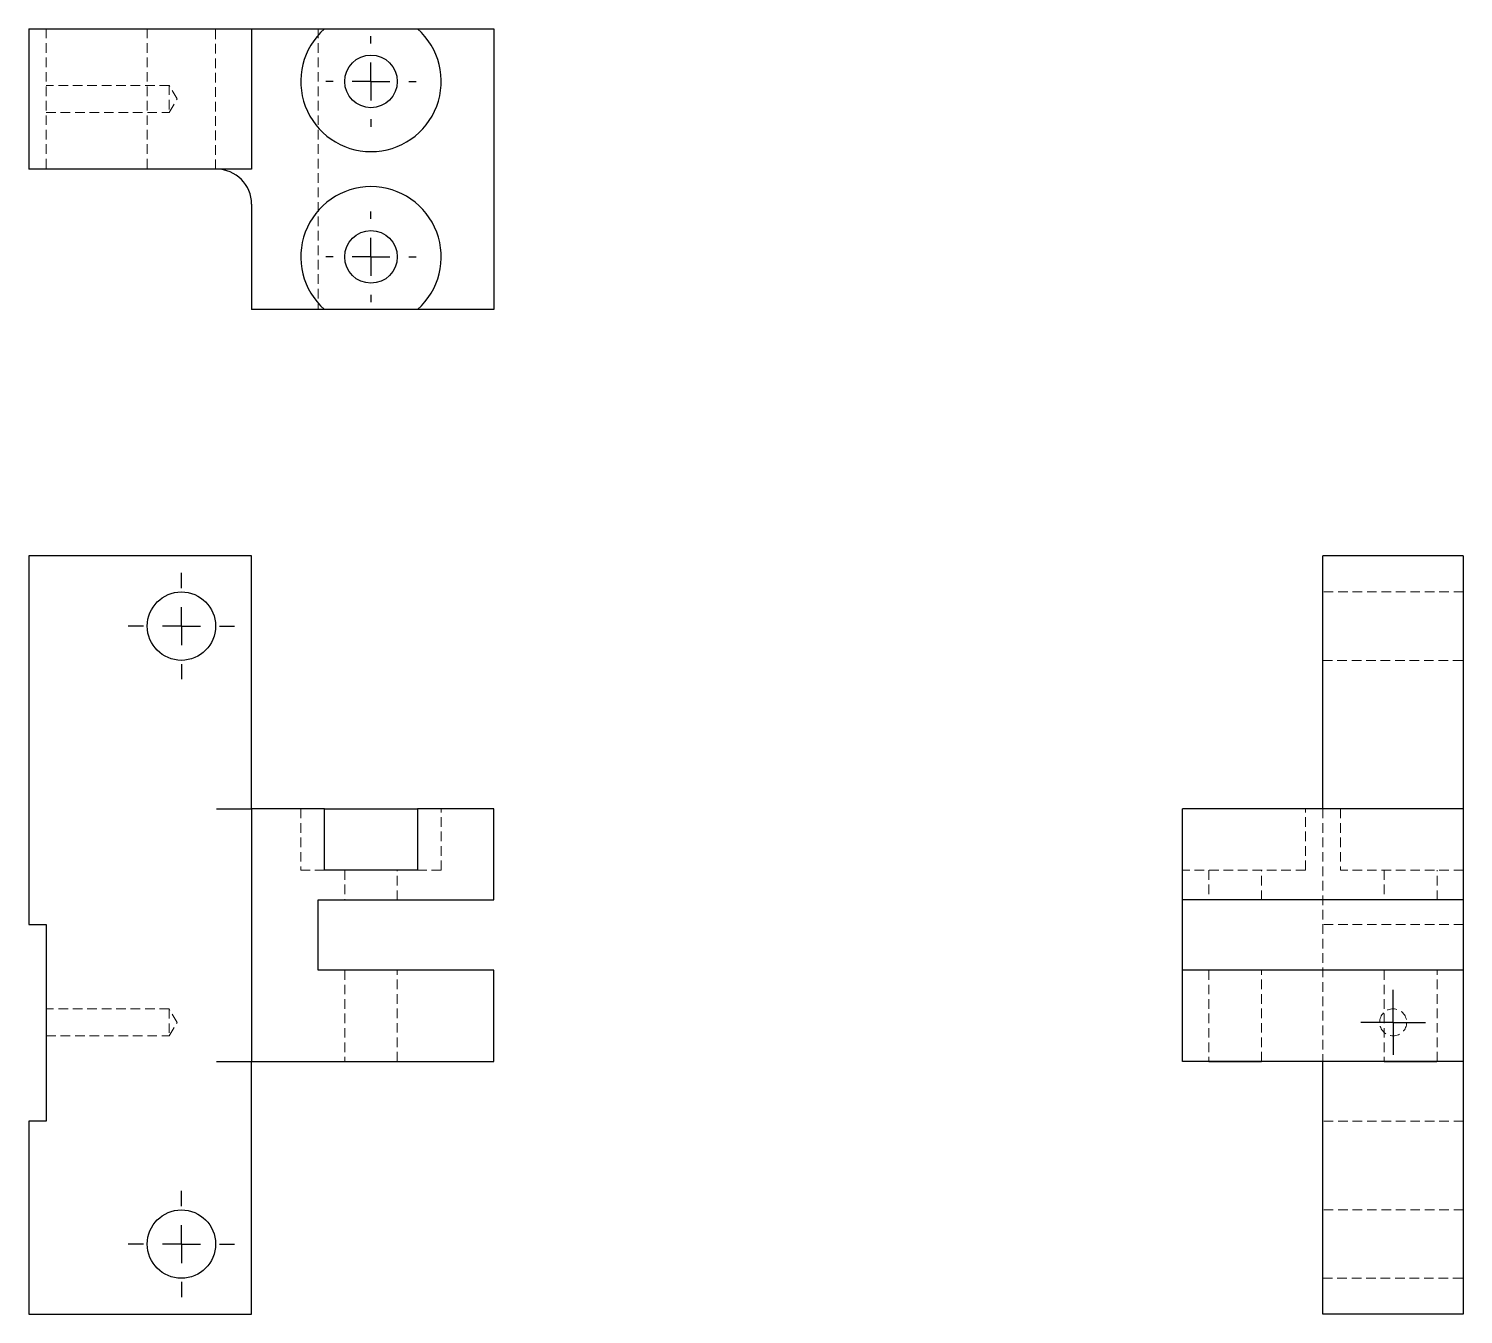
# Model space of a CAD drawing. Header units: millimetres. Extents: x 52 to 242, y 7 to 177.
import ezdxf

# ---------------------------------------------------------------- set-up
doc = ezdxf.new("R2010")
doc.units = ezdxf.units.MM
doc.linetypes.add('HIDDEN', pattern=[1.905, 1.27, -0.635])
doc.layers.add('10', color=7, linetype='Continuous')

# ---------------------------------------------------------------- blocks, each defined once
blk = doc.blocks.new('SW_CENTERMARKSYMBOL_0')
at = {"layer": '10', "color": 0}
for p, q in [((0, 5), (0, 7.01)), ((0, 0), (0, 2.5)), ((-5, 0), (-7.01, 0)), ((0, 0), (-2.5, 0)), ((0, 0), (0, -2.5)), ((0, 0), (2.5, 0)), ((5, 0), (7.01, 0)), ((0, -5), (0, -7.01))]:
    blk.add_line(p, q, dxfattribs=at)
blk = doc.blocks.new('SW_CENTERMARKSYMBOL_1')
at = {"layer": '10', "color": 0}
for p, q in [((0, 5), (0, 7.01)), ((0, 0), (0, 2.5)), ((-5, 0), (-7.01, 0)), ((0, 0), (-2.5, 0)), ((0, 0), (0, -2.5)), ((0, 0), (2.5, 0)), ((5, 0), (7.01, 0)), ((0, -5), (0, -7.01))]:
    blk.add_line(p, q, dxfattribs=at)
blk = doc.blocks.new('SW_CENTERMARKSYMBOL_2')
at = {"layer": '10', "color": 0}
for p, q in [((0, 5), (0, 5.97)), ((0, 0), (0, 2.5)), ((-5, 0), (-5.97, 0)), ((0, 0), (-2.5, 0)), ((0, 0), (0, -2.5)), ((0, 0), (2.5, 0)), ((5, 0), (5.97, 0)), ((0, -5), (0, -5.97))]:
    blk.add_line(p, q, dxfattribs=at)
blk = doc.blocks.new('SW_CENTERMARKSYMBOL_3')
at = {"layer": '10', "color": 0}
for p, q in [((0, 5), (0, 5.97)), ((0, 0), (0, 2.5)), ((-5, 0), (-5.97, 0)), ((0, 0), (-2.5, 0)), ((0, 0), (0, -2.5)), ((0, 0), (2.5, 0)), ((5, 0), (5.97, 0)), ((0, -5), (0, -5.97))]:
    blk.add_line(p, q, dxfattribs=at)
blk = doc.blocks.new('SW_CENTERMARKSYMBOL_4')
at = {"layer": '10', "color": 0}
for p, q in [((0, 2.5), (0, 4.28)), ((0, 0), (0, 2.5)), ((-2.5, 0), (-4.28, 0)), ((0, 0), (-2.5, 0)), ((0, 0), (0, -2.5)), ((0, 0), (2.5, 0)), ((2.5, 0), (4.28, 0)), ((0, -2.5), (0, -4.28))]:
    blk.add_line(p, q, dxfattribs=at)

msp = doc.modelspace()

# ---------------------------------------------------------------- linework, layer by layer
at = {"color": 7, "linetype": 'Continuous', "lineweight": 25}
for p, q in [((52.33, 176.52), (81.73, 176.52)), ((52.33, 176.52), (52.33, 158)), ((81.73, 176.52), (81.73, 158)), ((81.73, 176.52), (91.34, 176.52)), ((91.34, 176.52), (103.59, 176.52)), ((103.59, 176.52), (113.67, 176.52)), ((113.67, 176.52), (113.67, 139.48)), ((81.73, 158), (52.33, 158)), ((81.73, 153.37), (81.73, 139.48)), ((81.73, 153.37), (81.73, 139.48)), ((91.34, 139.48), (81.73, 139.48)), ((81.73, 139.48), (81.73, 139.48)), ((103.59, 139.48), (91.34, 139.48)), ((113.67, 139.48), (103.59, 139.48)), ((52.33, 107), (52.33, 58.39)), ((81.73, 107), (52.33, 107)), ((81.73, 73.67), (81.73, 107)), ((223, 73.67), (223, 107)), ((241.52, 107), (223, 107)), ((241.52, 107), (241.52, 73.67)), ((77.1, 73.67), (81.73, 73.67)), ((81.73, 73.67), (81.73, 40.33)), ((91.34, 73.67), (81.73, 73.67)), ((91.34, 65.56), (91.34, 73.67)), ((91.34, 73.67), (103.59, 73.67)), ((103.59, 73.67), (103.59, 65.56)), ((113.67, 73.67), (103.59, 73.67)), ((113.67, 61.63), (113.67, 73.67)), ((204.48, 61.63), (204.48, 73.67)), ((241.52, 73.67), (204.48, 73.67)), ((241.52, 73.67), (241.52, 61.63)), ((103.59, 65.56), (91.34, 65.56)), ((90.52, 61.63), (113.67, 61.63)), ((90.52, 52.37), (90.52, 61.63)), ((241.52, 61.63), (204.48, 61.63)), ((204.48, 52.37), (204.48, 61.63)), ((241.52, 61.63), (241.52, 52.37)), ((52.33, 58.39), (54.64, 58.39)), ((54.64, 58.39), (54.64, 32.46)), ((113.67, 52.37), (90.52, 52.37)), ((113.67, 40.33), (113.67, 52.37)), ((241.52, 52.37), (204.48, 52.37)), ((204.48, 40.33), (204.48, 52.37)), ((241.52, 52.37), (241.52, 40.33)), ((77.1, 40.33), (81.73, 40.33)), ((81.73, 40.33), (113.67, 40.33)), ((81.73, 7), (81.73, 40.33)), ((218.37, 40.33), (204.48, 40.33)), ((241.52, 40.33), (204.48, 40.33)), ((204.48, 40.33), (204.48, 40.33)), ((241.52, 40.33), (223, 40.33)), ((223, 40.33), (223, 40.33)), ((223, 7), (223, 40.33)), ((241.52, 40.33), (241.52, 40.33)), ((241.52, 40.33), (241.52, 7)), ((52.33, 32.46), (52.33, 7)), ((54.64, 32.46), (52.33, 32.46)), ((52.33, 7), (81.73, 7)), ((241.52, 7), (223, 7))]:
    msp.add_line(p, q, dxfattribs=at)
at = {"color": 7, "linetype": 'HIDDEN', "lineweight": 18}
for p, q in [((52.33, 176.52), (52.33, 176.52)), ((52.33, 176.52), (52.33, 176.52)), ((54.64, 176.52), (54.64, 158)), ((54.64, 176.52), (54.64, 176.52)), ((67.95, 176.52), (67.95, 158)), ((76.98, 158), (76.98, 176.52)), ((81.73, 176.52), (81.73, 176.52)), ((81.73, 176.52), (81.73, 176.52)), ((90.52, 176.52), (90.52, 139.48)), ((90.52, 176.52), (90.52, 176.52)), ((91.34, 176.52), (91.34, 176.52)), ((103.59, 176.52), (103.59, 176.52)), ((113.67, 176.52), (113.67, 176.52)), ((113.67, 176.52), (113.67, 176.52)), ((70.85, 169.05), (54.64, 169.05)), ((70.85, 169.05), (70.85, 165.49)), ((71.92, 167.27), (70.85, 169.05)), ((70.85, 165.49), (71.92, 167.27)), ((54.64, 165.49), (70.85, 165.49)), ((52.33, 158), (52.33, 158)), ((52.33, 158), (52.33, 158)), ((54.64, 158), (54.64, 158)), ((77.1, 158), (77.1, 158)), ((81.73, 158), (81.73, 158)), ((81.73, 158), (81.73, 158)), ((90.52, 139.48), (90.52, 139.48)), ((91.34, 139.48), (91.34, 139.48)), ((103.59, 139.48), (103.59, 139.48)), ((113.67, 139.48), (113.67, 139.48)), ((113.67, 139.48), (113.67, 139.48)), ((223, 107), (223, 107)), ((241.52, 107), (241.52, 107)), ((241.52, 102.25), (223, 102.25)), ((223, 93.23), (241.52, 93.23)), ((88.21, 73.67), (88.21, 65.56)), ((106.73, 65.56), (106.73, 73.67)), ((204.48, 73.67), (204.48, 73.67)), ((204.48, 73.67), (204.48, 73.67)), ((220.69, 65.56), (220.69, 73.67)), ((223, 73.67), (223, 73.67)), ((223, 73.67), (223, 40.33)), ((225.31, 73.67), (225.31, 65.56)), ((241.52, 73.67), (241.52, 73.67)), ((241.52, 73.67), (241.52, 73.67)), ((91.34, 65.56), (88.21, 65.56)), ((94, 65.56), (94, 61.63)), ((100.94, 61.63), (100.94, 65.56)), ((106.73, 65.56), (103.59, 65.56)), ((204.48, 65.56), (204.48, 65.56)), ((207.95, 65.56), (207.95, 61.63)), ((214.9, 61.63), (214.9, 65.56)), ((231.1, 65.56), (231.1, 61.63)), ((238.05, 61.63), (238.05, 65.56)), ((241.52, 65.56), (241.52, 65.56)), ((204.48, 61.63), (204.48, 61.63)), ((241.52, 61.63), (241.52, 61.63)), ((241.52, 58.39), (223, 58.39)), ((94, 52.37), (94, 40.33)), ((100.94, 40.33), (100.94, 52.37)), ((204.48, 52.37), (204.48, 52.37)), ((207.95, 52.37), (207.95, 40.33)), ((214.9, 40.33), (214.9, 52.37)), ((231.1, 52.37), (231.1, 40.33)), ((238.05, 40.33), (238.05, 52.37)), ((241.52, 52.37), (241.52, 52.37)), ((70.85, 47.27), (54.64, 47.27)), ((70.85, 47.27), (70.85, 43.71)), ((71.92, 45.49), (70.85, 47.27)), ((70.85, 43.71), (71.92, 45.49)), ((54.64, 43.71), (70.85, 43.71)), ((241.52, 32.46), (223, 32.46)), ((241.52, 20.77), (223, 20.77)), ((223, 11.75), (241.52, 11.75)), ((223, 7), (223, 7)), ((241.52, 7), (241.52, 7))]:
    msp.add_line(p, q, dxfattribs=at)
at = {"color": 7, "linetype": 'HIDDEN', "lineweight": 18, "flags": 128}
for points in [[(220.69, 65.56), (220.63, 65.56), (220.48, 65.56), (220.23, 65.56), (219.88, 65.56), (219.43, 65.56), (218.9, 65.56), (218.29, 65.56), (217.6, 65.56), (216.84, 65.56), (216.02, 65.56), (215.15, 65.56), (214.24, 65.56), (213.3, 65.56), (212.34, 65.56), (211.36, 65.56), (210.39, 65.56), (209.43, 65.56), (208.49, 65.56), (207.59, 65.56), (206.72, 65.56), (205.91, 65.56), (205.16, 65.56), (204.48, 65.56)], [(241.52, 65.56), (240.84, 65.56), (240.09, 65.56), (239.28, 65.56), (238.41, 65.56), (237.51, 65.56), (236.57, 65.56), (235.61, 65.56), (234.64, 65.56), (233.66, 65.56), (232.7, 65.56), (231.76, 65.56), (230.85, 65.56), (229.98, 65.56), (229.16, 65.56), (228.4, 65.56), (227.71, 65.56), (227.1, 65.56), (226.57, 65.56), (226.12, 65.56), (225.77, 65.56), (225.52, 65.56), (225.37, 65.56), (225.31, 65.56)]]:
    msp.add_lwpolyline(points, dxfattribs=at)
at = {"color": 7, "linetype": 'Continuous', "lineweight": 25, "flags": 128}
for points in [[(211.43, 40.33), (210.84, 40.33), (210.27, 40.33), (209.73, 40.33), (209.24, 40.33), (208.82, 40.33), (208.47, 40.33), (208.2, 40.33), (208.03, 40.33), (207.96, 40.33), (207.98, 40.33), (208.11, 40.33), (208.33, 40.33), (208.63, 40.33), (209.02, 40.33), (209.48, 40.33), (210, 40.33), (210.55, 40.33), (211.13, 40.33), (211.72, 40.33), (212.3, 40.33), (212.86, 40.33), (213.37, 40.33), (213.83, 40.33), (214.22, 40.33), (214.53, 40.33), (214.75, 40.33), (214.87, 40.33), (214.9, 40.33), (214.82, 40.33), (214.65, 40.33), (214.38, 40.33), (214.03, 40.33), (213.61, 40.33), (213.12, 40.33), (212.58, 40.33), (212.01, 40.33), (211.43, 40.33)], [(223, 40.33), (222.94, 40.33), (222.77, 40.33), (222.5, 40.33), (222.12, 40.33), (221.64, 40.33), (221.09, 40.33), (220.47, 40.33), (219.8, 40.33), (219.09, 40.33), (218.37, 40.33)], [(234.57, 40.33), (233.99, 40.33), (233.42, 40.33), (232.88, 40.33), (232.39, 40.33), (231.97, 40.33), (231.62, 40.33), (231.35, 40.33), (231.18, 40.33), (231.1, 40.33), (231.13, 40.33), (231.25, 40.33), (231.47, 40.33), (231.78, 40.33), (232.17, 40.33), (232.63, 40.33), (233.14, 40.33), (233.7, 40.33), (234.28, 40.33), (234.87, 40.33), (235.45, 40.33), (236, 40.33), (236.52, 40.33), (236.98, 40.33), (237.37, 40.33), (237.67, 40.33), (237.89, 40.33), (238.02, 40.33), (238.04, 40.33), (237.97, 40.33), (237.8, 40.33), (237.53, 40.33), (237.18, 40.33), (236.76, 40.33), (236.27, 40.33), (235.73, 40.33), (235.16, 40.33), (234.57, 40.33)]]:
    msp.add_lwpolyline(points, dxfattribs=at)
at = {"color": 7, "linetype": 'Continuous', "lineweight": 25}
for centre, radius in [((97.47, 169.57), 3.47), ((97.47, 146.43), 3.47), ((72.47, 97.74), 4.51), ((72.47, 16.26), 4.51)]:
    msp.add_circle(centre, radius, dxfattribs=at)
at = {"color": 7, "linetype": 'HIDDEN', "lineweight": 18}
msp.add_circle((232.27, 45.49), 1.78, dxfattribs=at)
at = {"color": 7, "linetype": 'Continuous', "lineweight": 25}
for centre, radius, start, end in [((97.47, 169.57), 9.26, 131.4096, 48.5904), ((77.1, 153.37), 4.63, 0, 90), ((77.1, 153.37), 4.63, 0, 90), ((97.47, 146.43), 9.26, 311.4096, 228.5904)]:
    msp.add_arc(centre, radius, start, end, dxfattribs=at)

# ---------------------------------------------------------------- block references
at = {"layer": '10'}
for name, p in [('SW_CENTERMARKSYMBOL_3', (97.47, 169.57)), ('SW_CENTERMARKSYMBOL_2', (97.47, 146.43)), ('SW_CENTERMARKSYMBOL_0', (72.47, 97.74)), ('SW_CENTERMARKSYMBOL_4', (232.27, 45.49)), ('SW_CENTERMARKSYMBOL_1', (72.47, 16.26))]:
    msp.add_blockref(name, p, dxfattribs=at)

doc.saveas('drawing.dxf')
